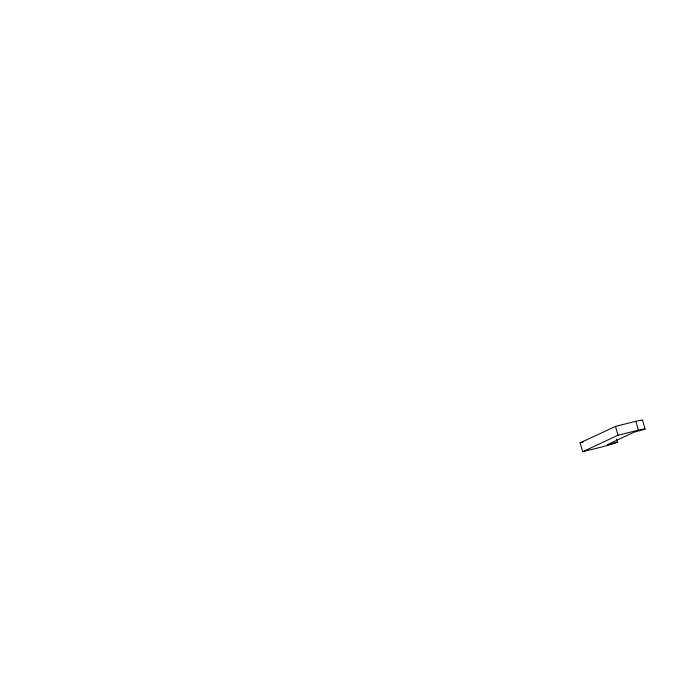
<?xml version="1.0" encoding="UTF-8"?>
<svg xmlns="http://www.w3.org/2000/svg" width="679" height="679" viewBox="0 0 679 679"><rect width="100%" height="100%" fill="white"/><g stroke="black" fill="none" stroke-linecap="round" stroke-linejoin="round"><path stroke-width="1.02" d="M641.833 420.734L642.478 420.369A11.56 0.849 -15.9 0 0 635.892 421.303L615.48 426.387L580.138 442.852L582.667 451.722L603.079 446.646A11.56 0.849 -15.9 0 0 616.209 442.666L617.415 442.165L616.574 439.203M582.667 451.722L618.009 435.256L638.421 430.172A11.56 0.849 -15.9 0 1 645.008 429.247L634.22 432.133L607.272 444.686L617.415 442.165M580.138 442.852L583.202 442.088M642.521 420.131L645.05 429.001M635.892 421.303L638.421 430.172M615.48 426.387L618.009 435.256"/></g></svg>
